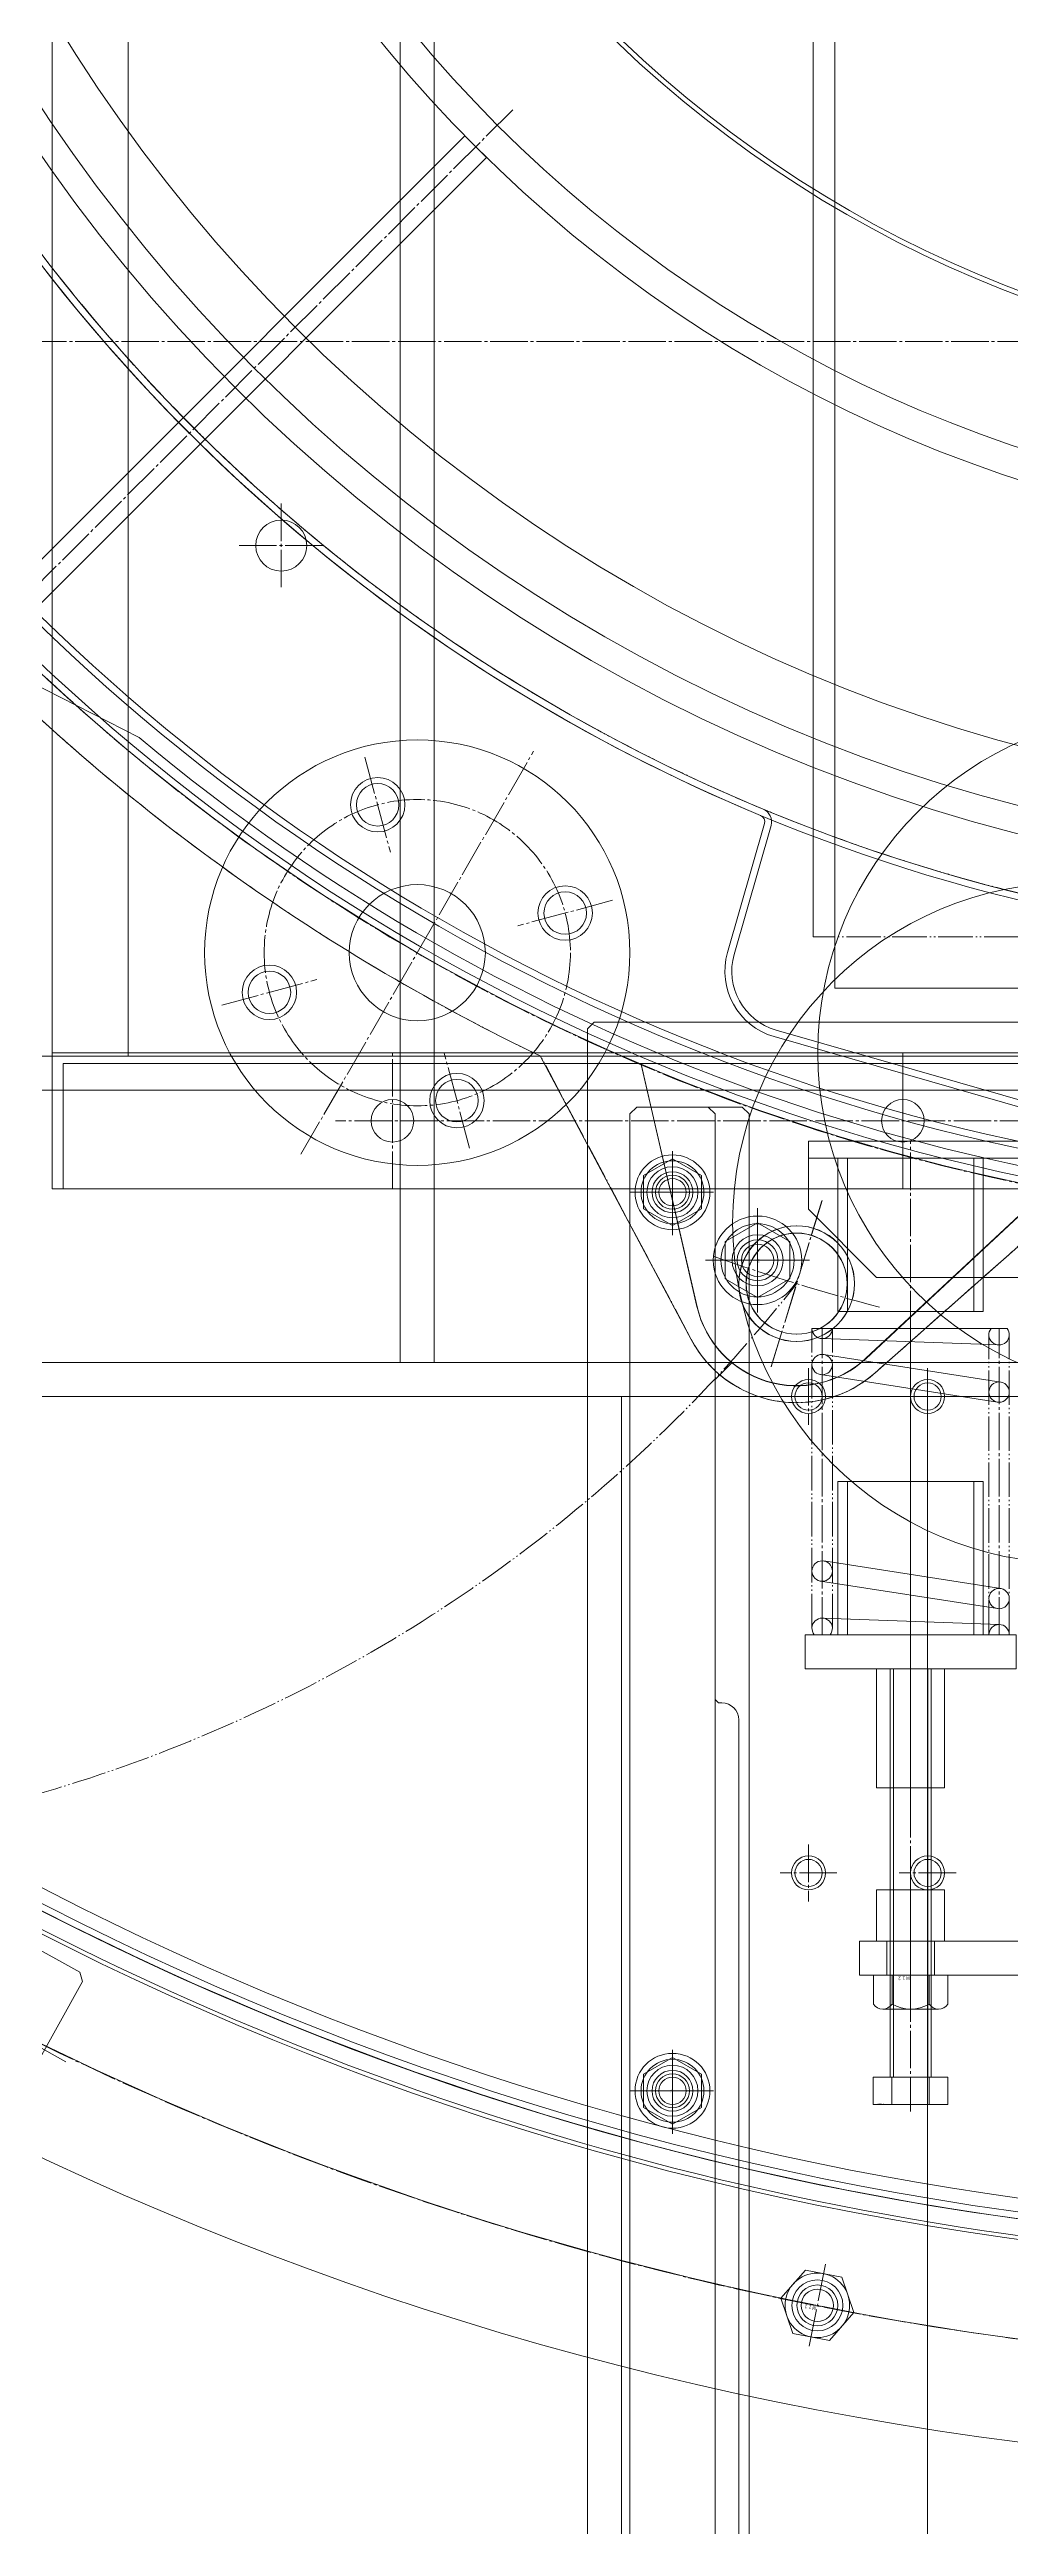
# Model space of a CAD drawing. Units: millimetres at full size. Extents: x -21196 to 21204, y -11807 to 11807.
# Drawn here: x -16008 to -15725, y -502 to 226 of the extents above; entities that cross this region are included whole.
import ezdxf
from ezdxf.enums import TextEntityAlignment as Align

# ---------------------------------------------------------------- set-up
doc = ezdxf.new("R2010")
doc.units = ezdxf.units.MM
doc.header["$LTSCALE"] = 0.5
doc.linetypes.add('USER3', pattern=[26.999999, 20.299999, -1.7, 0.8, -1.7, 0.8, -1.7])
doc.linetypes.add('USER4', pattern=[27.1, 22, -1.7, 1.7, -1.7])
doc.layers.add('1-0_設備-5(241129配置図菊池追記(立面図).jww)(機器配置図 260128.dwg)', color=7, linetype='Continuous', lineweight=9)
doc.styles.add('ＭＳ ゴシック', font='')
doc.styles.get('ＭＳ ゴシック').set_extended_font_data('MS Gothic')

msp = doc.modelspace()

# ---------------------------------------------------------------- linework, layer by layer
at = {"layer": '1-0_設備-5(241129配置図菊池追記(立面図).jww)(機器配置図 260128.dwg)'}
for p, q in [((-15984.5215, -70.1458), (-15984.5215, 1129.8542)), ((-15904.5215, -160.1458), (-15904.5215, 1129.8542)), ((-15894.5215, 1129.8542), (-15894.5215, -160.1458)), ((-16006.8149, 388.8529), (-16006.8149, 139.8529)), ((-15776.8389, 329.8529), (-15776.8389, 139.8529)), ((-15783.1389, 314.8529), (-15783.1389, 139.8529)), ((-16006.8149, -109.1471), (-16006.8149, 139.8529)), ((-15783.1389, -35.1471), (-15783.1389, 139.8529)), ((-15776.8389, -50.1471), (-15776.8389, 139.8529)), ((-16145.7232, 107.25), (-15981.261, 23.4553)), ((-15797.4745, -1.8319), (-15808.3308, -39.6921)), ((-15795.552, -2.3832), (-15806.4083, -40.2434)), ((-15636.8389, -50.1471), (-15776.8389, -50.1471)), ((-15794.6227, -64.4288), (-15718.9637, -86.1423)), ((-15794.0709, -62.5064), (-15714.1372, -85.4467)), ((-15506.8149, -72.3471), (-16003.6149, -72.3471)), ((-16003.6149, -109.1471), (-16003.6149, -72.3471)), ((-15819.0316, -153.4158), (-15863.2715, -70.214)), ((-15817.3268, -143.6877), (-15833.6978, -72.5503)), ((-15833.6937, -72.6335), (-15817.2948, -143.768)), ((-15756.8149, -109.1471), (-15756.8149, -69.1471)), ((-16189.5215, -80.1469), (-15009.5215, -80.1469)), ((-15719.5215, -100.1472), (-15784.5215, -100.1472)), ((-15775.8715, -124.7972), (-15775.8715, -100.1472)), ((-15773.0715, -145.1472), (-15773.0715, -100.1472)), ((-15735.9715, -145.1472), (-15735.9715, -100.1472)), ((-15733.1715, -100.1472), (-15733.1715, -135.1472)), ((-15506.8149, -109.1471), (-16006.8149, -109.1471)), ((-15714.2226, -109.1658), (-15767.6463, -158.9145)), ((-15767.6086, -158.9758), (-15714.2062, -109.2089)), ((-15714.6228, -118.7084), (-15764.9441, -163.204)), ((-15775.8715, -145.1472), (-15775.8715, -124.7972)), ((-15733.1715, -145.1472), (-15733.1715, -135.1472)), ((-15733.1715, -145.1472), (-15775.8715, -145.1472)), ((-15783.5215, -150.1471), (-15726.1788, -150.147)), ((-15754.5215, -240.1471), (-15754.5215, -150.1471)), ((-15780.6296, -153.1451), (-15728.6296, -155.019)), ((-15728.0602, -165.8965), (-15780.0602, -157.8044)), ((-16199.5215, -160.1458), (-14999.5215, -160.1458)), ((-15812.0215, -259.1458), (-15812.0215, -165.1458)), ((-15802.0215, -160.1458), (-15799.0215, -160.1458)), ((-15799.5215, -160.1458), (-15398.5215, -160.1458)), ((-15780.9828, -163.733), (-15728.9828, -171.8251)), ((-16199.5215, -170.1458), (-15849.5215, -170.1458)), ((-15349.5215, -170.1458), (-15849.5215, -170.1458)), ((-15775.8715, -240.1469), (-15775.8715, -195.1469)), ((-15773.0715, -240.1469), (-15773.0715, -195.1469)), ((-15735.9715, -240.1469), (-15735.9715, -195.1469)), ((-15780.9828, -224.3977), (-15728.9828, -232.4898)), ((-15728.0602, -226.5612), (-15780.0602, -218.469)), ((-15725.5215, -240.1471), (-15782.8642, -240.1472)), ((-15728.4135, -237.149), (-15780.4135, -235.2752)), ((-15775.8715, -240.1469), (-15733.1715, -240.1469)), ((-15760.5215, -250.1469), (-15760.5215, -285.1469)), ((-15760.5215, -250.1469), (-15760.5215, -370.1469)), ((-15748.5215, -250.1469), (-15760.5215, -250.1469)), ((-15759.5745, -250.1469), (-15759.5745, -370.1469)), ((-15749.4685, -250.1469), (-15749.4685, -370.1469)), ((-15748.5215, -250.1469), (-15748.5215, -285.1469)), ((-15748.5215, -250.1469), (-15748.5215, -370.1469)), ((-15812.0215, -259.1458), (-15811.0215, -260.1458)), ((-15811.0215, -260.1458), (-15810.0215, -260.1458)), ((-15805.0215, -265.1458), (-15805.0215, -1075.1458)), ((-15760.5215, -330.1469), (-15760.5215, -315.1469)), ((-15759.5215, -330.1469), (-15759.5215, -315.1469)), ((-15749.5215, -330.1469), (-15749.5215, -315.1469)), ((-15748.5215, -330.1469), (-15748.5215, -315.1469)), ((-15761.5215, -340.1469), (-15761.5215, -330.1469)), ((-15747.5215, -340.1469), (-15747.5215, -330.1469)), ((-15765.4715, -348.6785), (-15765.4715, -340.1455)), ((-15743.5715, -340.1455), (-15765.4715, -340.1455)), ((-15759.9965, -340.1455), (-15759.9965, -348.6785)), ((-15749.0465, -340.1455), (-15749.0465, -348.6785)), ((-15743.5715, -340.1455), (-15743.5715, -348.6785)), ((-15746.3085, -350.1455), (-15762.7335, -350.1455)), ((-15765.4912, -370.1469), (-15765.4912, -378.1469)), ((-15743.5519, -370.1469), (-15765.4912, -370.1469)), ((-15760.0064, -370.1469), (-15760.0064, -378.1469)), ((-15749.0367, -370.1469), (-15749.0367, -378.1469)), ((-15743.5519, -370.1469), (-15743.5519, -378.1469)), ((-15743.5519, -378.1469), (-15765.4912, -378.1469)), ((-15789.1508, -445.4127), (-15778.4112, -447.5489))]:
    msp.add_line(p, q, dxfattribs=at)
at = {"layer": '1-0_設備-5(241129配置図菊池追記(立面図).jww)(機器配置図 260128.dwg)', "linetype": 'USER4'}
for p, q in [((-15871.483, 207.8928), (-16238.8279, -159.4522)), ((-7181.5306, 139.8529), (-16058.0126, 139.8529)), ((-15939.5215, 92.1953), (-15939.5215, 67.5132)), ((-15951.8626, 79.8542), (-15927.1805, 79.8542)), ((-15933.7232, -99), (-15865.3199, 19.478)), ((-15914.9074, 17.6598), (-15907.4294, -10.2485)), ((-15842.1007, -24.3751), (-15870.009, -31.8532)), ((-15956.9424, -55.1469), (-15929.034, -47.6689)), ((-15906.8149, -109.1471), (-15906.8149, -69.1471)), ((-15884.1357, -97.1818), (-15891.6137, -69.2735)), ((-15541.1373, -89.1471), (-15923.5137, -89.1471)), ((-15824.5215, -122.7816), (-15824.5215, -97.51)), ((-15824.5215, -98.1009), (-15824.5215, -122.1907)), ((-15824.5215, -119.4868), (-15824.5215, -100.8047)), ((-15824.5215, -119.4868), (-15824.5215, -100.8047)), ((-15824.5215, -101.8047), (-15824.5215, -118.4868)), ((-15754.5215, -150.1472), (-15754.5215, -95.1472)), ((-15837.1574, -110.1458), (-15811.8857, -110.1458)), ((-15812.4767, -110.1458), (-15836.5664, -110.1458)), ((-15833.8626, -110.1458), (-15815.1805, -110.1458)), ((-15833.8626, -110.1458), (-15815.1805, -110.1458)), ((-15832.8626, -110.1458), (-15816.1805, -110.1458)), ((-15799.5215, -145.4573), (-15799.5215, -114.8343)), ((-15795.5069, -161.3934), (-15780.5962, -112.6217)), ((-15795.4693, -161.369), (-15780.5587, -112.5973)), ((-15799.5215, -117.8047), (-15799.5215, -142.4868)), ((-15799.5215, -140.4779), (-15799.5215, -119.8137)), ((-15784.21, -130.1458), (-15814.833, -130.1458)), ((-15787.1805, -130.1458), (-15811.8626, -130.1458)), ((-15789.1894, -130.1458), (-15809.8536, -130.1458)), ((-15780.5215, -240.1471), (-15780.5215, -150.1471)), ((-15728.5215, -240.1471), (-15728.5215, -150.1471)), ((-15784.5215, -161.804), (-15784.5215, -178.4861)), ((-15749.5215, -161.804), (-15749.5215, -178.4861)), ((-15776.1805, -170.1451), (-15792.8626, -170.1451)), ((-15741.1805, -170.1451), (-15757.8626, -170.1451)), ((-15754.5215, -289.0129), (-15754.5215, -190.1469)), ((-15754.5215, -248.0796), (-15754.5215, -380.2279)), ((-15784.5215, -301.804), (-15784.5215, -318.4861)), ((-15749.5215, -301.804), (-15749.5215, -318.4861)), ((-16002.83, -365.6243), (-16102.8071, -310.2061)), ((-15776.1805, -310.1451), (-15792.8626, -310.1451)), ((-15741.1805, -310.1451), (-15757.8626, -310.1451)), ((-15754.5215, -344.4074), (-15754.5215, -310.1469)), ((-15754.5215, -340.1455), (-15754.5215, -350.1455)), ((-15824.5215, -386.7816), (-15824.5215, -361.51)), ((-15824.5215, -362.1009), (-15824.5215, -386.1907)), ((-15824.5215, -364.8047), (-15824.5215, -383.4868)), ((-15824.5215, -364.8047), (-15824.5215, -383.4868)), ((-15824.5215, -365.8047), (-15824.5215, -382.4868)), ((-15837.1574, -374.1458), (-15811.8857, -374.1458)), ((-15812.4767, -374.1458), (-15836.5664, -374.1458)), ((-15833.8626, -374.1458), (-15815.1805, -374.1458)), ((-15833.8626, -374.1458), (-15815.1805, -374.1458)), ((-15832.8626, -374.1458), (-15816.1805, -374.1458)), ((-15779.5234, -425.0761), (-15784.3386, -449.2839)), ((-15779.5234, -425.0761), (-15784.3386, -449.2839)), ((-15779.5234, -425.0761), (-15784.3386, -449.2839)), ((-15794.0349, -434.7724), (-15769.8271, -439.5876))]:
    msp.add_line(p, q, dxfattribs=at)
at = {"layer": '1-0_設備-5(241129配置図菊池追記(立面図).jww)(機器配置図 260128.dwg)', "linetype": 'USER3'}
for p, q in [((-7339.2566, -35.1471), (-15783.1389, -35.1471)), ((-15818.994, -153.3914), (-15863.2339, -70.1896)), ((-15715.5792, -119.5629), (-15764.9066, -163.1796)), ((-15783.5215, -238.2732), (-15783.5215, -150.1471)), ((-15777.5215, -238.2732), (-15777.5215, -150.1471)), ((-15731.5215, -240.1471), (-15731.5215, -152.0209)), ((-15725.5215, -240.1471), (-15725.5215, -152.0171))]:
    msp.add_line(p, q, dxfattribs=at)
at = {"layer": '1-0_設備-5(241129配置図菊池追記(立面図).jww)(機器配置図 260128.dwg)'}
for points in [[(-16228.493, -155.4812), (-16234.857, -149.1172), (-15885.5462, 200.1935), (-15879.1823, 193.8295)], [(-15684.5215, -62.1458), (-15684.5215, -1518.1458), (-15686.5215, -1520.1458), (-15847.5215, -1520.1458), (-15849.5215, -1518.1458), (-15849.5215, -62.1458), (-15847.5215, -60.1458), (-15686.5215, -60.1458)], [(-15349.5215, -1518.1458), (-15349.5215, -62.1458), (-15351.5215, -60.1458), (-15847.5215, -60.1458), (-15849.5215, -62.1458), (-15849.5215, -1518.1458), (-15847.5215, -1520.1458), (-15351.5215, -1520.1458)], [(-16189.5215, -170.1469), (-15009.5215, -170.1469), (-15009.5215, -70.1469), (-16189.5215, -70.1469)], [(-15837.0215, -1453.1458), (-15837.0215, -87.1458), (-15835.0215, -85.1458), (-15814.0215, -85.1458), (-15812.0215, -87.1458), (-15812.0215, -1453.1458), (-15814.0215, -1455.1458), (-15835.0215, -1455.1458)], [(-15837.0215, -1453.1458), (-15837.0215, -87.1458), (-15835.0215, -85.1458), (-15804.0215, -85.1458), (-15802.0215, -87.1458), (-15802.0215, -1453.1458), (-15804.0215, -1455.1458), (-15835.0215, -1455.1458)], [(-15833.0215, -105.2382), (-15833.0215, -115.0534), (-15824.5215, -119.9607), (-15816.0215, -115.0534), (-15816.0215, -105.2382), (-15824.5215, -100.3309)], [(-15719.5215, -95.1472), (-15719.5215, -135.1472), (-15764.5215, -135.1472), (-15784.5215, -115.1472), (-15784.5215, -95.1472)], [(-15790.0215, -124.6608), (-15790.0215, -135.6307), (-15799.5215, -141.1154), (-15809.0215, -135.6307), (-15809.0215, -124.6608), (-15799.5215, -119.1762)], [(-15723.5215, -250.1469), (-15723.5215, -240.1469), (-15785.5215, -240.1469), (-15785.5215, -250.1469)], [(-15764.5215, -250.1469), (-15744.5215, -250.1469), (-15744.5215, -285.1469), (-15764.5215, -285.1469)], [(-16022.957, -383.0515), (-16106.9205, -336.5098), (-16107.7001, -333.791), (-16085.3989, -293.5585), (-16082.68, -292.7788), (-15998.7165, -339.3206), (-15997.9369, -342.0394), (-16020.2382, -382.2719)], [(-15744.5215, -315.1469), (-15764.5215, -315.1469), (-15764.5215, -330.1469), (-15744.5215, -330.1469)], [(-15769.5215, -340.1469), (-15429.5215, -340.1469), (-15429.5215, -330.1469), (-15769.5215, -330.1469)], [(-15833.0215, -369.2382), (-15833.0215, -379.0534), (-15824.5215, -383.9607), (-15816.0215, -379.0534), (-15816.0215, -369.2382), (-15824.5215, -364.3309)]]:
    msp.add_lwpolyline(points, close=True, dxfattribs=at)
for points in [[(-15579.5215, -72.1458), (-15581.5215, -70.1458), (-16199.5215, -70.1458)], [(-15506.8149, -69.1471), (-15681.8149, -69.1471), (-16006.8149, -69.1471)], [(-15812.0215, -165.1458), (-15807.0215, -160.1458), (-15802.0215, -160.1458)], [(-15349.5215, -170.1458), (-15349.5215, -1520.1458), (-15849.5215, -1520.1458), (-15849.5215, -170.1458)], [(-15359.5215, -170.1458), (-15359.5215, -1510.1458), (-15839.5215, -1510.1458), (-15839.5215, -170.1458)], [(-15449.5215, -170.1458), (-15449.5215, -1420.1458), (-15749.5215, -1420.1458), (-15749.5215, -170.1458)], [(-15733.1715, -240.1469), (-15733.1715, -195.1469), (-15775.8715, -195.1469)], [(-15785.4507, -426.8111), (-15792.6706, -435.0438), (-15789.1508, -445.4127)], [(-15778.4112, -447.5489), (-15771.1914, -439.3162), (-15774.7111, -428.9473), (-15785.4507, -426.8111)]]:
    msp.add_lwpolyline(points, dxfattribs=at)
for centre, radius in [((-15599.5215, 479.8542), 965), ((-15599.5215, 479.8542), 965), ((-15599.5215, 479.8542), 906), ((-15599.5215, 479.8542), 900), ((-15599.5215, 479.8542), 898), ((-15599.5215, 479.8542), 590.002), ((-15599.5215, 479.8542), 588.002), ((-15599.5215, 479.8542), 500), ((-15599.5215, 479.8542), 492), ((-15599.5215, 479.8542), 475), ((-15599.5215, 479.8542), 400), ((-15599.5215, 479.8542), 400), ((-15599.5215, 479.8542), 391), ((-15599.5215, 479.8542), 348.995), ((-15599.5215, 479.8542), 347.581), ((-15939.5215, 79.8542), 7.5), ((-15681.8149, -69.1471), 100), ((-15899.5215, -39.761), 62.5), ((-15911.1684, 3.7057), 8), ((-15911.1684, 3.7057), 6.25), ((-15899.5215, -39.761), 20), ((-15856.0549, -28.1142), 8), ((-15706.8389, -119.1471), 100), ((-15856.0549, -28.1142), 6.25), ((-15942.9882, -51.4079), 8), ((-15942.9882, -51.4079), 6.25), ((-15887.8747, -83.2277), 8), ((-15887.8747, -83.2277), 6.25), ((-15906.8149, -89.1471), 6.25), ((-15756.8149, -89.1471), 6.25), ((-15824.5215, -110.1458), 11), ((-15824.5215, -110.1458), 9.25), ((-15824.5215, -110.1458), 7.5), ((-15824.5215, -110.1458), 6), ((-15824.5215, -110.1458), 6), ((-15824.5215, -110.1458), 5), ((-15824.5215, -110.1458), 4), ((-15799.5215, -130.1458), 13), ((-15799.5215, -130.1458), 10.75), ((-15799.5215, -130.1458), 7.5), ((-15788.0516, -137.0076), 17), ((-15788.014, -136.9832), 17), ((-15788.0516, -137.0076), 14.85), ((-15788.014, -136.9832), 14.85), ((-15799.5215, -130.1458), 6), ((-15799.5215, -130.1458), 4.75), ((-15780.5215, -160.7687), 3), ((-15784.5215, -170.1451), 5), ((-15784.5215, -170.1451), 4), ((-15749.5215, -170.1451), 5), ((-15749.5215, -170.1451), 4), ((-15728.5215, -168.8608), 3), ((-15780.5215, -221.4334), 3), ((-15728.5215, -229.5255), 3), ((-15784.5215, -310.1451), 5), ((-15749.5215, -310.1451), 5), ((-15784.5215, -310.1451), 4), ((-15749.5215, -310.1451), 4), ((-15824.5215, -374.1458), 11), ((-15824.5215, -374.1458), 9.25), ((-15824.5215, -374.1458), 7.5), ((-15824.5215, -374.1458), 6), ((-15824.5215, -374.1458), 6), ((-15824.5215, -374.1458), 5), ((-15824.5215, -374.1458), 4), ((-15781.931, -437.18), 9.483), ((-15781.931, -437.18), 7.5), ((-15781.931, -437.18), 7.5), ((-15781.931, -437.18), 6), ((-15781.931, -437.18), 4.75)]:
    msp.add_circle(centre, radius, dxfattribs=at)
at = {"layer": '1-0_設備-5(241129配置図菊池追記(立面図).jww)(機器配置図 260128.dwg)', "linetype": 'USER4'}
for centre, radius in [((-15599.5215, 479.8542), 935), ((-15599.5215, 479.8542), 935), ((-15599.5215, 479.8542), 600), ((-15899.5215, -39.761), 45)]:
    msp.add_circle(centre, radius, dxfattribs=at)
at = {"layer": '1-0_設備-5(241129配置図菊池追記(立面図).jww)(機器配置図 260128.dwg)'}
for centre, radius, start, end in [((-15599.5215, 479.8542), 935, 108, 72), ((-15599.5215, 479.8542), 900, 106.253, 73.747), ((-15599.5215, 479.8542), 894, 106.239, 73.761), ((-15599.3025, 480.1775), 517.391, 210.575, 257.254), ((-15599.5215, 479.8542), 519, 210.998, 256.793), ((-15599.5215, 479.8542), 519, 210.998, 247.441), ((-15599.5215, 479.8542), 600, 210.191, 259.107), ((-15599.5215, 479.8542), 600, 210.191, 259.107), ((-15599.5215, 479.8542), 598, 210.19, 259.108), ((-15599.5215, 479.8542), 598, 210.19, 259.108), ((-15599.5215, 479.8542), 610, 224.939, 244.385), ((-15599.5215, 479.8542), 595, 230.09, 309.91), ((-15799.3971, -1.2806), 2, 344, 67.441), ((-15799.3971, -1.2806), 4, 344, 67.441), ((-15789.1056, -45.2049), 20, 164, 253.987), ((-15789.1056, -45.2049), 18, 164, 253.987), ((-15788.091, -136.9596), 30, 192.96, 312.96), ((-15788.0616, -137.0287), 30, 192.982, 312.982), ((-15780.5215, -150.1471), 3, 180, 0), ((-15728.5215, -152.0209), 3, 141.344, 38.657), ((-15788.1285, -136.984), 35, 207.876, 311.484), ((-15780.5215, -238.2732), 3, 321.344, 218.657), ((-15728.5215, -240.1471), 3, 0, 180), ((-15810.0215, -265.1458), 5, 0, 90), ((-15599.5215, 479.8542), 905, 241.036, 298.964), ((-15762.7335, -346.8575), 3.288, 213.626, 326.374), ((-15754.5215, -339.1955), 10.95, 240, 300), ((-15746.3085, -346.8575), 3.288, 213.626, 326.374)]:
    msp.add_arc(centre, radius, start, end, dxfattribs=at)
at = {"layer": '1-0_設備-5(241129配置図菊池追記(立面図).jww)(機器配置図 260128.dwg)', "linetype": 'USER3'}
for centre, radius, start, end in [((-15599.5684, 479.7857), 516.918, 210.553, 257.164), ((-15599.5215, 479.8542), 610, 224.939, 244.385), ((-16132.1039, 133.9804), 437.972, 262.706, 321.78), ((-15788.091, -136.9596), 35, 208, 311.484)]:
    msp.add_arc(centre, radius, start, end, dxfattribs=at)
at = {"layer": '1-0_設備-5(241129配置図菊池追記(立面図).jww)(機器配置図 260128.dwg)', "linetype": 'USER4'}
msp.add_arc((-15599.5215, 479.8542), 645, 250.742, 255.259, dxfattribs=at)
msp.add_arc((-15599.5215, 479.8542), 645, 250.742, 255.259, dxfattribs=at)

# ---------------------------------------------------------------- texts
at = {"layer": '1-0_設備-5(241129配置図菊池追記(立面図).jww)(機器配置図 260128.dwg)', "style": 'ＭＳ ゴシック'}
for s, rotation, p in [('BT-M10', 90, (-15824.7706, -110.8639)), ('BT-M12', 90, (-15798.9616, -130.8601)), ('BT-M10', 90, (-15824.7706, -374.8639)), ('BT-M12x120L', 180, (-15762.4132, -377.7924))]:
    msp.add_text(s, height=0.2203, rotation=rotation, dxfattribs=at).set_placement(p, align=Align.BOTTOM_LEFT)
at = {"layer": '1-0_設備-5(241129配置図菊池追記(立面図).jww)(機器配置図 260128.dwg)', "style": 'ＭＳ ゴシック', "width": 0.8}
for rotation, p in [(180, (-15754.6771, -340.1743)), (168.75, (-15782.0891, -437.1779))]:
    msp.add_text('Ｍ１２', height=1.102, rotation=rotation, dxfattribs=at).set_placement(p, align=Align.BOTTOM_LEFT)

doc.saveas('drawing.dxf')
